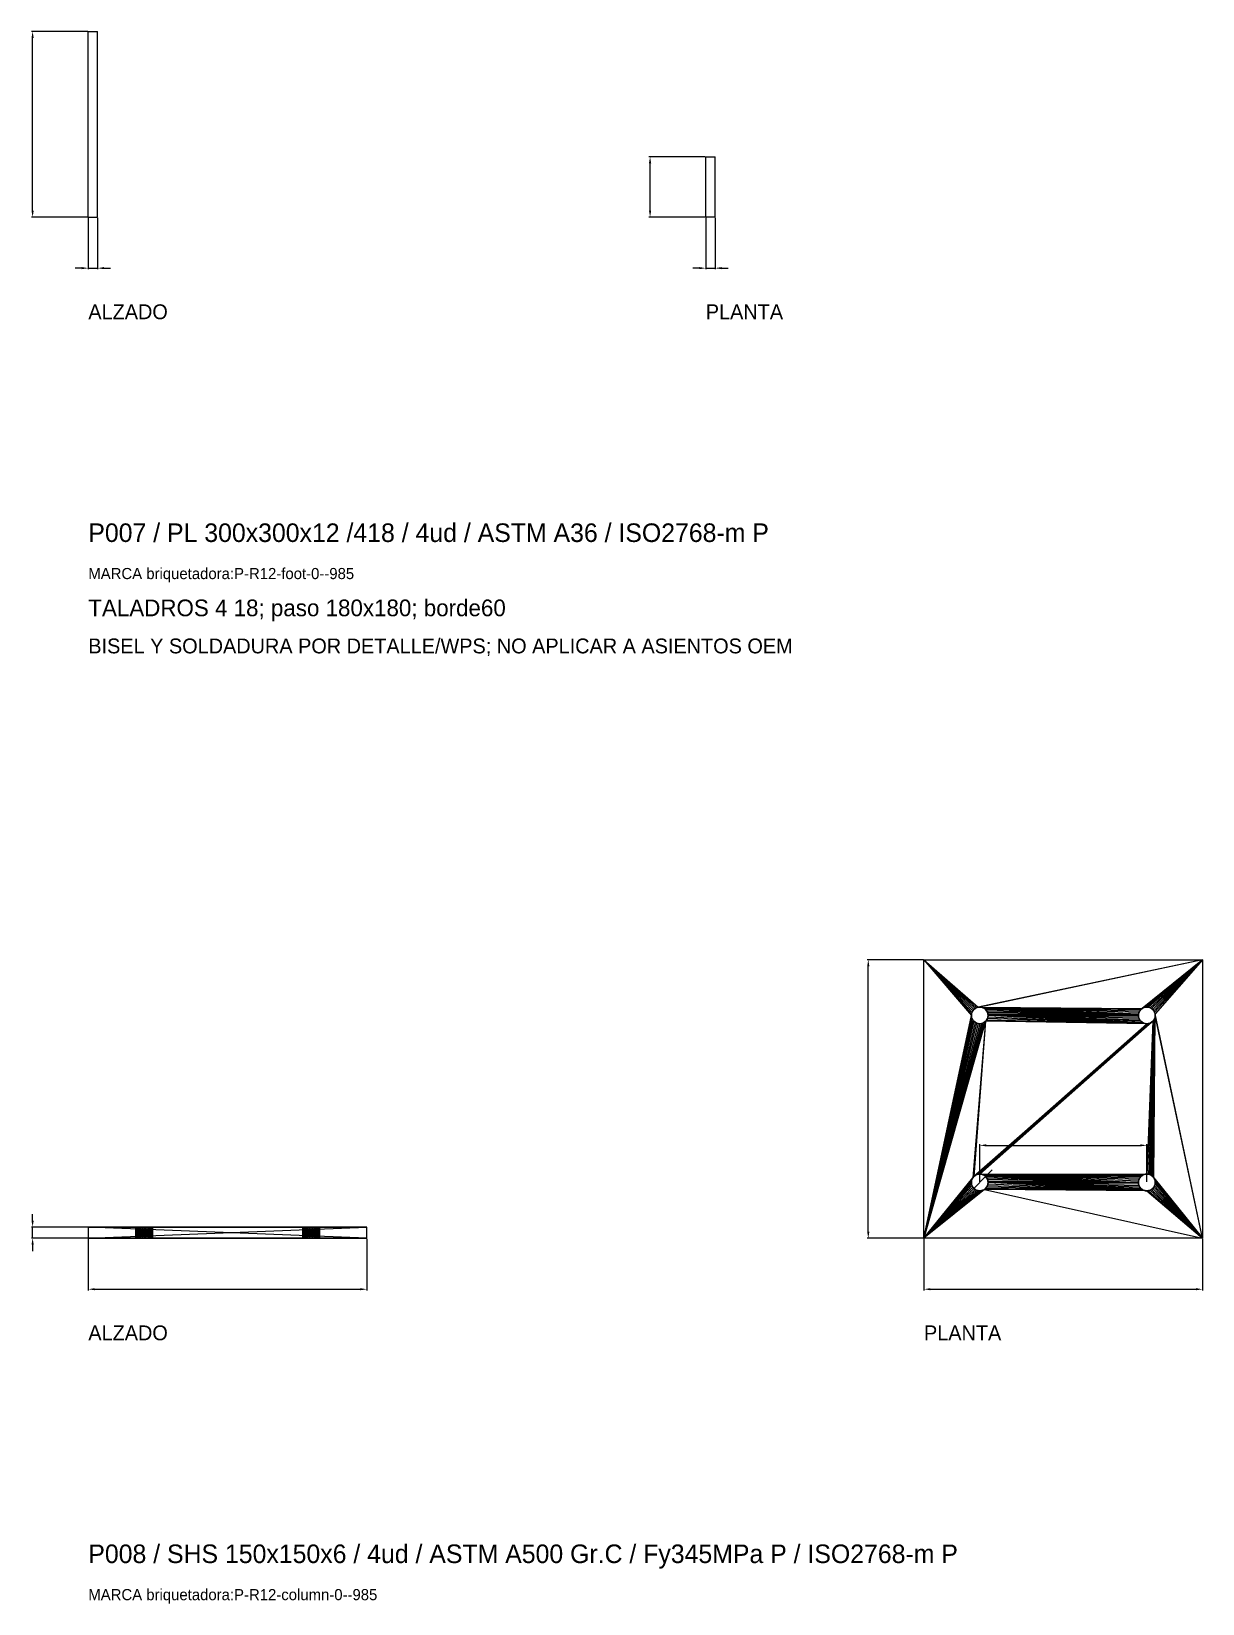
# Model space of a CAD drawing. Header units: millimetres. Extents: x -61 to 13940, y -87340 to 371.
# Drawn here: x -61 to 1200, y -6435 to -4741 of the extents above; entities that cross this region are included whole.
import ezdxf

# ---------------------------------------------------------------- set-up
doc = ezdxf.new("R2010")
doc.units = ezdxf.units.MM
for name, color, linetype in [('R18_COTAS_P', 1, 'Continuous'), ('R18_PIEZAS_P', 3, 'Continuous'), ('R18_TEXTOS', 7, 'Continuous')]:
    doc.layers.add(name, color=color, linetype=linetype)
doc.dimstyles.get("Standard").update_dxf_attribs({"dimtxt": 2.5, "dimasz": 2.5, "dimexe": 1.25, "dimexo": 0.625, "dimtad": 1, "dimcen": 2.5, "dimazin": 3, "dimtfac": 1, "dimtmove": 0, "dimatfit": 3, "dimarcsym": 0})

# ---------------------------------------------------------------- blocks, each defined once
blk = doc.blocks.new('*D31')
at = {"layer": 'Defpoints', "color": 0, "transparency": 16777216}
for p in [(0, -4941.3), (10, -4941.3), (10, -4996.3)]:
    blk.add_point(p, dxfattribs=at)
at = {"layer": 'R18_COTAS_P', "color": 0, "lineweight": -2, "transparency": 16777216}
for p, q in [((0, -4941.9), (0, -4997.5)), ((10, -4941.9), (10, -4997.5)), ((-7, -4996.3), (-14, -4996.3)), ((0, -4996.3), (10, -4996.3)), ((17, -4996.3), (24, -4996.3))]:
    blk.add_line(p, q, dxfattribs=at)
at = {"layer": 'R18_COTAS_P', "color": 0, "transparency": 16777216}
for points in [[(-7, -4995.1), (-7, -4997.4), (0, -4996.3)], [(17, -4995.1), (17, -4997.4), (10, -4996.3)]]:
    blk.add_solid(points, dxfattribs=at)
blk = doc.blocks.new('*D32')
at = {"layer": 'Defpoints', "color": 0, "transparency": 16777216}
for p in [(-60, -4741.3), (0, -4741.3), (0, -4941.3)]:
    blk.add_point(p, dxfattribs=at)
at = {"layer": 'R18_COTAS_P', "color": 0, "lineweight": -2, "transparency": 16777216}
for p, q in [((-0.6, -4741.3), (-61.3, -4741.3)), ((-60, -4934.3), (-60, -4748.3)), ((-0.6, -4941.3), (-61.3, -4941.3))]:
    blk.add_line(p, q, dxfattribs=at)
at = {"layer": 'R18_COTAS_P', "color": 0, "transparency": 16777216}
for points in [[(-61.2, -4748.3), (-58.8, -4748.3), (-60, -4741.3)], [(-61.2, -4934.3), (-58.8, -4934.3), (-60, -4941.3)]]:
    blk.add_solid(points, dxfattribs=at)
blk = doc.blocks.new('*D33')
at = {"layer": 'Defpoints', "color": 0, "transparency": 16777216}
for p in [(665, -4941.3), (675, -4941.3), (675, -4996.3)]:
    blk.add_point(p, dxfattribs=at)
at = {"layer": 'R18_COTAS_P', "color": 0, "lineweight": -2, "transparency": 16777216}
for p, q in [((665, -4941.9), (665, -4997.5)), ((675, -4941.9), (675, -4997.5)), ((658, -4996.3), (651, -4996.3)), ((665, -4996.3), (675, -4996.3)), ((682, -4996.3), (689, -4996.3))]:
    blk.add_line(p, q, dxfattribs=at)
at = {"layer": 'R18_COTAS_P', "color": 0, "transparency": 16777216}
for points in [[(658, -4995.1), (658, -4997.4), (665, -4996.3)], [(682, -4995.1), (682, -4997.4), (675, -4996.3)]]:
    blk.add_solid(points, dxfattribs=at)
blk = doc.blocks.new('*D34')
at = {"layer": 'Defpoints', "color": 0, "transparency": 16777216}
for p in [(605, -4876.3), (665, -4876.3), (665, -4941.3)]:
    blk.add_point(p, dxfattribs=at)
at = {"layer": 'R18_COTAS_P', "color": 0, "lineweight": -2, "transparency": 16777216}
for p, q in [((664.4, -4876.3), (603.8, -4876.3)), ((605, -4934.3), (605, -4883.3)), ((664.4, -4941.3), (603.8, -4941.3))]:
    blk.add_line(p, q, dxfattribs=at)
at = {"layer": 'R18_COTAS_P', "color": 0, "transparency": 16777216}
for points in [[(603.8, -4883.3), (606.2, -4883.3), (605, -4876.3)], [(603.8, -4934.3), (606.2, -4934.3), (605, -4941.3)]]:
    blk.add_solid(points, dxfattribs=at)
blk = doc.blocks.new('*D37')
at = {"layer": 'Defpoints', "color": 0, "transparency": 16777216}
for p in [(0, -6041.3), (300, -6041.3), (300, -6096.3)]:
    blk.add_point(p, dxfattribs=at)
at = {"layer": 'R18_COTAS_P', "color": 0, "lineweight": -2, "transparency": 16777216}
for p, q in [((0, -6041.9), (0, -6097.5)), ((300, -6041.9), (300, -6097.5)), ((7, -6096.3), (293, -6096.3))]:
    blk.add_line(p, q, dxfattribs=at)
at = {"layer": 'R18_COTAS_P', "color": 0, "transparency": 16777216}
for points in [[(7, -6095.1), (7, -6097.4), (0, -6096.3)], [(293, -6095.1), (293, -6097.4), (300, -6096.3)]]:
    blk.add_solid(points, dxfattribs=at)
blk = doc.blocks.new('*D38')
at = {"layer": 'Defpoints', "color": 0, "transparency": 16777216}
for p in [(-60, -6029.3), (0, -6029.3), (0, -6041.3)]:
    blk.add_point(p, dxfattribs=at)
at = {"layer": 'R18_COTAS_P', "color": 0, "lineweight": -2, "transparency": 16777216}
for p, q in [((-0.6, -6029.3), (-61.3, -6029.3)), ((-60, -6022.3), (-60, -6015.3)), ((-60, -6041.3), (-60, -6029.3)), ((-0.6, -6041.3), (-61.3, -6041.3)), ((-60, -6048.3), (-60, -6055.3))]:
    blk.add_line(p, q, dxfattribs=at)
at = {"layer": 'R18_COTAS_P', "color": 0, "transparency": 16777216}
for points in [[(-61.2, -6022.3), (-58.8, -6022.3), (-60, -6029.3)], [(-61.2, -6048.3), (-58.8, -6048.3), (-60, -6041.3)]]:
    blk.add_solid(points, dxfattribs=at)
blk = doc.blocks.new('*D39')
at = {"layer": 'Defpoints', "color": 0, "transparency": 16777216}
for p in [(900, -6041.3), (1200, -6041.3), (1200, -6096.3)]:
    blk.add_point(p, dxfattribs=at)
at = {"layer": 'R18_COTAS_P', "color": 0, "lineweight": -2, "transparency": 16777216}
for p, q in [((900, -6041.9), (900, -6097.5)), ((1200, -6041.9), (1200, -6097.5)), ((907, -6096.3), (1193, -6096.3))]:
    blk.add_line(p, q, dxfattribs=at)
at = {"layer": 'R18_COTAS_P', "color": 0, "transparency": 16777216}
for points in [[(907, -6095.1), (907, -6097.4), (900, -6096.3)], [(1193, -6095.1), (1193, -6097.4), (1200, -6096.3)]]:
    blk.add_solid(points, dxfattribs=at)
blk = doc.blocks.new('*D40')
at = {"layer": 'Defpoints', "color": 0, "transparency": 16777216}
for p in [(840, -5741.3), (900, -5741.3), (900, -6041.3)]:
    blk.add_point(p, dxfattribs=at)
at = {"layer": 'R18_COTAS_P', "color": 0, "lineweight": -2, "transparency": 16777216}
for p, q in [((899.4, -5741.3), (838.8, -5741.3)), ((840, -6034.3), (840, -5748.3)), ((899.4, -6041.3), (838.8, -6041.3))]:
    blk.add_line(p, q, dxfattribs=at)
at = {"layer": 'R18_COTAS_P', "color": 0, "transparency": 16777216}
for points in [[(838.8, -5748.3), (841.2, -5748.3), (840, -5741.3)], [(838.8, -6034.3), (841.2, -6034.3), (840, -6041.3)]]:
    blk.add_solid(points, dxfattribs=at)
blk = doc.blocks.new('*D43')
at = {"layer": 'Defpoints', "color": 0, "transparency": 16777216}
for p in [(966.4, -5974.9), (953.6, -5987.6)]:
    blk.add_point(p, dxfattribs=at)
at = {"layer": 'R18_COTAS_P', "color": 0, "lineweight": -2, "transparency": 16777216}
for p, q in [((966.4, -5974.9), (953.6, -5987.6)), ((969.9, -5971.4), (973.4, -5967.8)), ((946.6, -5994.7), (950.1, -5991.2))]:
    blk.add_line(p, q, dxfattribs=at)
at = {"layer": 'R18_COTAS_P', "color": 0, "transparency": 16777216}
for points in [[(969.3, -5970.8), (970.5, -5972), (966.4, -5974.9)], [(949.5, -5990.6), (950.7, -5991.8), (953.6, -5987.6)]]:
    blk.add_solid(points, dxfattribs=at)
blk = doc.blocks.new('*D44')
at = {"layer": 'Defpoints', "color": 0, "transparency": 16777216}
for p in [(1140, -5941.3), (960, -5981.3), (1140, -5981.3)]:
    blk.add_point(p, dxfattribs=at)
at = {"layer": 'R18_COTAS_P', "color": 0, "lineweight": -2, "transparency": 16777216}
for p, q in [((960, -5980.6), (960, -5940)), ((967, -5941.3), (1133, -5941.3)), ((1140, -5980.6), (1140, -5940))]:
    blk.add_line(p, q, dxfattribs=at)
at = {"layer": 'R18_COTAS_P', "color": 0, "transparency": 16777216}
for points in [[(967, -5940.1), (967, -5942.4), (960, -5941.3)], [(1133, -5940.1), (1133, -5942.4), (1140, -5941.3)]]:
    blk.add_solid(points, dxfattribs=at)

msp = doc.modelspace()

# ---------------------------------------------------------------- linework, layer by layer
at = {"layer": 'R18_PIEZAS_P'}
for p, q in [((0, -4941.273), (0, -4741.273)), ((0, -4741.273), (10, -4741.273)), ((10, -4941.273), (10, -4741.273)), ((665, -4941.273), (665, -4876.273)), ((665, -4876.273), (675, -4876.273)), ((675, -4941.273), (675, -4876.273)), ((0, -4941.273), (10, -4941.273)), ((675, -4941.273), (665, -4941.273)), ((900, -6041.273), (900, -5741.273)), ((900, -5741.273), (951, -5801.273)), ((900, -5741.273), (951.173, -5799.517)), ((900, -5741.273), (951.685, -5797.829)), ((900, -5741.273), (952.517, -5796.273)), ((900, -5741.273), (953.636, -5794.909)), ((900, -5741.273), (955, -5793.79)), ((900, -5741.273), (956.556, -5792.958)), ((900, -5741.273), (958.244, -5792.446)), ((900, -5741.273), (1200, -5741.273)), ((1200, -5741.273), (958.244, -5792.446)), ((1200, -5741.273), (960, -5792.273)), ((1200, -5741.273), (1135, -5793.79)), ((1200, -5741.273), (1136.556, -5792.958)), ((1200, -5741.273), (1138.244, -5792.446)), ((1200, -5741.273), (1140, -5792.273)), ((1200, -5741.273), (1141.756, -5792.446)), ((1200, -5741.273), (1143.444, -5792.958)), ((1200, -5741.273), (1145, -5793.79)), ((1200, -5741.273), (1146.364, -5794.909)), ((1200, -5741.273), (1147.483, -5796.273)), ((1200, -5741.273), (1148.315, -5797.829)), ((1200, -5741.273), (1148.827, -5799.517)), ((1200, -5741.273), (1200, -6041.273)), ((900, -6041.273), (951, -5801.273)), ((951.173, -5803.029), (900, -6041.273)), ((951.685, -5804.717), (900, -6041.273)), ((952.517, -5806.273), (900, -6041.273)), ((953.636, -5807.637), (900, -6041.273)), ((966.364, -5807.637), (900, -6041.273)), ((955, -5808.756), (900, -6041.273)), ((965, -5808.756), (900, -6041.273)), ((951.173, -5799.517), (951, -5801.273)), ((951, -5801.273), (951.173, -5803.029)), ((951.685, -5797.829), (951.173, -5799.517)), ((951.173, -5803.029), (951.685, -5804.717)), ((952.517, -5796.273), (951.685, -5797.829)), ((951.685, -5804.717), (952.517, -5806.273)), ((953.636, -5794.909), (952.517, -5796.273)), ((952.517, -5806.273), (953.636, -5807.637)), ((966.364, -5807.637), (952.517, -5976.273)), ((955, -5793.79), (953.636, -5794.909)), ((953.636, -5807.637), (955, -5808.756)), ((966.364, -5807.637), (953.636, -5974.909)), ((1146.364, -5807.637), (953.636, -5974.909)), ((1145, -5808.756), (953.636, -5974.909)), ((956.556, -5792.958), (955, -5793.79)), ((1146.364, -5807.637), (955, -5973.79)), ((955, -5808.756), (956.556, -5809.588)), ((958.244, -5792.446), (956.556, -5792.958)), ((1146.364, -5807.637), (956.556, -5972.958)), ((960, -5792.273), (958.244, -5792.446)), ((1146.364, -5807.637), (958.244, -5972.446)), ((961.756, -5792.446), (960, -5792.273)), ((960, -5792.273), (1131.173, -5799.517)), ((960, -5792.273), (1131.685, -5797.829)), ((960, -5792.273), (1132.517, -5796.273)), ((960, -5792.273), (1133.636, -5794.909)), ((960, -5792.273), (1135, -5793.79)), ((1146.364, -5807.637), (960, -5972.273)), ((963.444, -5792.958), (961.756, -5792.446)), ((961.756, -5792.446), (1131.173, -5799.517)), ((965, -5793.79), (963.444, -5792.958)), ((963.444, -5792.958), (1131.173, -5799.517)), ((963.444, -5809.588), (965, -5808.756)), ((966.364, -5794.909), (965, -5793.79)), ((965, -5793.79), (1131.173, -5799.517)), ((965, -5808.756), (966.364, -5807.637)), ((967.483, -5796.273), (966.364, -5794.909)), ((966.364, -5794.909), (1131.173, -5799.517)), ((966.364, -5807.637), (967.483, -5806.273)), ((1140, -5810.273), (966.364, -5807.637)), ((968.315, -5797.829), (967.483, -5796.273)), ((967.483, -5796.273), (1131.173, -5799.517)), ((967.483, -5806.273), (968.315, -5804.717)), ((1140, -5810.273), (967.483, -5806.273)), ((968.827, -5799.517), (968.315, -5797.829)), ((968.315, -5797.829), (1131.173, -5799.517)), ((968.315, -5804.717), (968.827, -5803.029)), ((1140, -5810.273), (968.315, -5804.717)), ((969, -5801.273), (968.827, -5799.517)), ((968.827, -5799.517), (1131.173, -5799.517)), ((968.827, -5803.029), (969, -5801.273)), ((1140, -5810.273), (968.827, -5803.029)), ((969, -5801.273), (1131.173, -5799.517)), ((1131, -5801.273), (969, -5801.273)), ((1131.173, -5803.029), (969, -5801.273)), ((1131.685, -5804.717), (969, -5801.273)), ((1132.517, -5806.273), (969, -5801.273)), ((1133.636, -5807.637), (969, -5801.273)), ((1135, -5808.756), (969, -5801.273)), ((1136.556, -5809.588), (969, -5801.273)), ((1138.244, -5810.1), (969, -5801.273)), ((1140, -5810.273), (969, -5801.273)), ((1131.173, -5799.517), (1131, -5801.273)), ((1131, -5801.273), (1131.173, -5803.029)), ((1131.685, -5797.829), (1131.173, -5799.517)), ((1131.173, -5803.029), (1131.685, -5804.717)), ((1132.517, -5796.273), (1131.685, -5797.829)), ((1131.685, -5804.717), (1132.517, -5806.273)), ((1133.636, -5794.909), (1132.517, -5796.273)), ((1132.517, -5806.273), (1133.636, -5807.637)), ((1135, -5793.79), (1133.636, -5794.909)), ((1133.636, -5807.637), (1135, -5808.756)), ((1136.556, -5792.958), (1135, -5793.79)), ((1135, -5808.756), (1136.556, -5809.588)), ((1138.244, -5792.446), (1136.556, -5792.958)), ((1140, -5792.273), (1138.244, -5792.446)), ((1141.756, -5792.446), (1140, -5792.273)), ((1149, -5801.273), (1140, -5972.273)), ((1148.827, -5803.029), (1140, -5972.273)), ((1148.315, -5804.717), (1140, -5972.273)), ((1147.483, -5806.273), (1140, -5972.273)), ((1146.364, -5807.637), (1140, -5972.273)), ((1143.444, -5792.958), (1141.756, -5792.446)), ((1149, -5801.273), (1141.756, -5972.446)), ((1145, -5793.79), (1143.444, -5792.958)), ((1143.444, -5972.958), (1149, -5801.273)), ((1143.444, -5809.588), (1145, -5808.756)), ((1146.364, -5794.909), (1145, -5793.79)), ((1145, -5973.79), (1149, -5801.273)), ((1145, -5808.756), (1146.364, -5807.637)), ((1147.483, -5796.273), (1146.364, -5794.909)), ((1146.364, -5974.909), (1149, -5801.273)), ((1146.364, -5807.637), (1147.483, -5806.273)), ((1148.315, -5797.829), (1147.483, -5796.273)), ((1147.483, -5976.273), (1149, -5801.273)), ((1147.483, -5806.273), (1148.315, -5804.717)), ((1148.827, -5799.517), (1148.315, -5797.829)), ((1148.315, -5804.717), (1148.827, -5803.029)), ((1200, -6041.273), (1148.827, -5799.517)), ((1149, -5801.273), (1148.827, -5799.517)), ((1148.827, -5803.029), (1149, -5801.273)), ((1200, -6041.273), (1149, -5801.273)), ((956.556, -5809.588), (900, -6041.273)), ((963.444, -5809.588), (900, -6041.273)), ((958.244, -5810.1), (900, -6041.273)), ((961.756, -5810.1), (900, -6041.273)), ((960, -5810.273), (900, -6041.273)), ((1143.444, -5809.588), (953.636, -5974.909)), ((1141.756, -5810.1), (953.636, -5974.909)), ((1140, -5810.273), (953.636, -5974.909)), ((956.556, -5809.588), (958.244, -5810.1)), ((958.244, -5810.1), (960, -5810.273)), ((960, -5810.273), (961.756, -5810.1)), ((961.756, -5810.1), (963.444, -5809.588)), ((1136.556, -5809.588), (1138.244, -5810.1)), ((1138.244, -5810.1), (1140, -5810.273)), ((1140, -5810.273), (1141.756, -5810.1)), ((1141.756, -5810.1), (1143.444, -5809.588)), ((900, -6041.273), (952.517, -5976.273)), ((900, -6041.273), (951.685, -5977.829)), ((951.685, -5977.829), (951.173, -5979.517)), ((952.517, -5976.273), (951.685, -5977.829)), ((953.636, -5974.909), (952.517, -5976.273)), ((955, -5973.79), (953.636, -5974.909)), ((956.556, -5972.958), (955, -5973.79)), ((958.244, -5972.446), (956.556, -5972.958)), ((960, -5972.273), (958.244, -5972.446)), ((961.756, -5972.446), (960, -5972.273)), ((960, -5972.273), (1131, -5981.273)), ((960, -5972.273), (1131.173, -5979.517)), ((960, -5972.273), (1131.685, -5977.829)), ((960, -5972.273), (1132.517, -5976.273)), ((960, -5972.273), (1133.636, -5974.909)), ((960, -5972.273), (1135, -5973.79)), ((960, -5972.273), (1136.556, -5972.958)), ((960, -5972.273), (1138.244, -5972.446)), ((960, -5972.273), (1140, -5972.273)), ((963.444, -5972.958), (961.756, -5972.446)), ((961.756, -5972.446), (1131, -5981.273)), ((965, -5973.79), (963.444, -5972.958)), ((963.444, -5972.958), (1131, -5981.273)), ((966.364, -5974.909), (965, -5973.79)), ((965, -5973.79), (1131, -5981.273)), ((967.483, -5976.273), (966.364, -5974.909)), ((966.364, -5974.909), (1131, -5981.273)), ((968.315, -5977.829), (967.483, -5976.273)), ((967.483, -5976.273), (1131, -5981.273)), ((968.827, -5979.517), (968.315, -5977.829)), ((968.315, -5977.829), (1131, -5981.273)), ((1131.685, -5977.829), (1131.173, -5979.517)), ((1132.517, -5976.273), (1131.685, -5977.829)), ((1133.636, -5974.909), (1132.517, -5976.273)), ((1135, -5973.79), (1133.636, -5974.909)), ((1136.556, -5972.958), (1135, -5973.79)), ((1138.244, -5972.446), (1136.556, -5972.958)), ((1140, -5972.273), (1138.244, -5972.446)), ((1141.756, -5972.446), (1140, -5972.273)), ((1143.444, -5972.958), (1141.756, -5972.446)), ((1145, -5973.79), (1143.444, -5972.958)), ((1146.364, -5974.909), (1145, -5973.79)), ((1147.483, -5976.273), (1146.364, -5974.909)), ((1148.315, -5977.829), (1147.483, -5976.273)), ((1147.483, -5976.273), (1200, -6041.273)), ((1148.827, -5979.517), (1148.315, -5977.829)), ((1148.315, -5977.829), (1200, -6041.273)), ((900, -6041.273), (951.173, -5979.517)), ((951, -5981.273), (900, -6041.273)), ((951.173, -5983.029), (900, -6041.273)), ((951.685, -5984.717), (900, -6041.273)), ((952.517, -5986.273), (900, -6041.273)), ((953.636, -5987.637), (900, -6041.273)), ((955, -5988.756), (900, -6041.273)), ((965, -5988.756), (900, -6041.273)), ((956.556, -5989.588), (900, -6041.273)), ((963.444, -5989.588), (900, -6041.273)), ((958.244, -5990.1), (900, -6041.273)), ((961.756, -5990.1), (900, -6041.273)), ((960, -5990.273), (900, -6041.273)), ((951.173, -5979.517), (951, -5981.273)), ((951, -5981.273), (951.173, -5983.029)), ((951.173, -5983.029), (951.685, -5984.717)), ((951.685, -5984.717), (952.517, -5986.273)), ((952.517, -5986.273), (953.636, -5987.637)), ((953.636, -5987.637), (955, -5988.756)), ((955, -5988.756), (956.556, -5989.588)), ((956.556, -5989.588), (958.244, -5990.1)), ((958.244, -5990.1), (960, -5990.273)), ((960, -5990.273), (961.756, -5990.1)), ((961.756, -5990.1), (963.444, -5989.588)), ((963.444, -5989.588), (965, -5988.756)), ((965, -5988.756), (966.364, -5987.637)), ((965, -5988.756), (1200, -6041.273)), ((1140, -5990.273), (965, -5988.756)), ((966.364, -5987.637), (967.483, -5986.273)), ((1140, -5990.273), (966.364, -5987.637)), ((967.483, -5986.273), (968.315, -5984.717)), ((1140, -5990.273), (967.483, -5986.273)), ((968.315, -5984.717), (968.827, -5983.029)), ((1140, -5990.273), (968.315, -5984.717)), ((969, -5981.273), (968.827, -5979.517)), ((968.827, -5979.517), (1131, -5981.273)), ((968.827, -5983.029), (969, -5981.273)), ((1140, -5990.273), (968.827, -5983.029)), ((1131, -5981.273), (969, -5981.273)), ((1131.173, -5983.029), (969, -5981.273)), ((1131.685, -5984.717), (969, -5981.273)), ((1132.517, -5986.273), (969, -5981.273)), ((1133.636, -5987.637), (969, -5981.273)), ((1135, -5988.756), (969, -5981.273)), ((1136.556, -5989.588), (969, -5981.273)), ((1138.244, -5990.1), (969, -5981.273)), ((1140, -5990.273), (969, -5981.273)), ((1131.173, -5979.517), (1131, -5981.273)), ((1131, -5981.273), (1131.173, -5983.029)), ((1131.173, -5983.029), (1131.685, -5984.717)), ((1131.685, -5984.717), (1132.517, -5986.273)), ((1132.517, -5986.273), (1133.636, -5987.637)), ((1133.636, -5987.637), (1135, -5988.756)), ((1135, -5988.756), (1136.556, -5989.588)), ((1136.556, -5989.588), (1138.244, -5990.1)), ((1138.244, -5990.1), (1140, -5990.273)), ((1140, -5990.273), (1141.756, -5990.1)), ((1140, -5990.273), (1200, -6041.273)), ((1141.756, -5990.1), (1143.444, -5989.588)), ((1141.756, -5990.1), (1200, -6041.273)), ((1143.444, -5989.588), (1145, -5988.756)), ((1143.444, -5989.588), (1200, -6041.273)), ((1145, -5988.756), (1146.364, -5987.637)), ((1145, -5988.756), (1200, -6041.273)), ((1146.364, -5987.637), (1147.483, -5986.273)), ((1146.364, -5987.637), (1200, -6041.273)), ((1147.483, -5986.273), (1148.315, -5984.717)), ((1147.483, -5986.273), (1200, -6041.273)), ((1148.315, -5984.717), (1148.827, -5983.029)), ((1148.315, -5984.717), (1200, -6041.273)), ((1149, -5981.273), (1148.827, -5979.517)), ((1148.827, -5979.517), (1200, -6041.273)), ((1148.827, -5983.029), (1149, -5981.273)), ((1148.827, -5983.029), (1200, -6041.273)), ((1149, -5981.273), (1200, -6041.273)), ((51, -6029.273), (0, -6029.273)), ((0, -6029.273), (51.173, -6029.273)), ((0, -6029.273), (51.685, -6029.273)), ((0, -6029.273), (52.517, -6029.273)), ((0, -6029.273), (53.636, -6029.273)), ((0, -6029.273), (55, -6029.273)), ((0, -6029.273), (56.556, -6029.273)), ((0, -6029.273), (58.244, -6029.273)), ((0, -6029.273), (60, -6029.273)), ((0, -6029.273), (61.756, -6029.273)), ((300, -6029.273), (0, -6029.273)), ((0, -6029.273), (63.444, -6029.273)), ((0, -6029.273), (65, -6029.273)), ((0, -6029.273), (66.364, -6029.273)), ((300, -6041.273), (0, -6029.273)), ((0, -6029.273), (0, -6041.273)), ((0, -6041.273), (300, -6029.273)), ((51.173, -6029.273), (51, -6029.273)), ((51, -6041.273), (51.173, -6029.273)), ((51, -6041.273), (51, -6029.273)), ((51.173, -6041.273), (51, -6029.273)), ((51.685, -6029.273), (51.173, -6029.273)), ((51.173, -6041.273), (51.685, -6029.273)), ((51.173, -6041.273), (51.173, -6029.273)), ((51.685, -6041.273), (51.173, -6029.273)), ((52.517, -6029.273), (51.685, -6029.273)), ((51.685, -6041.273), (52.517, -6029.273)), ((51.685, -6041.273), (51.685, -6029.273)), ((52.517, -6041.273), (51.685, -6029.273)), ((53.636, -6029.273), (52.517, -6029.273)), ((52.517, -6029.273), (66.364, -6029.273)), ((52.517, -6041.273), (53.636, -6029.273)), ((52.517, -6041.273), (52.517, -6029.273)), ((53.636, -6041.273), (52.517, -6029.273)), ((55, -6029.273), (53.636, -6029.273)), ((53.636, -6029.273), (66.364, -6029.273)), ((53.636, -6029.273), (240, -6029.273)), ((53.636, -6029.273), (241.756, -6029.273)), ((53.636, -6029.273), (243.444, -6029.273)), ((53.636, -6029.273), (245, -6029.273)), ((53.636, -6029.273), (246.364, -6029.273)), ((53.636, -6041.273), (55, -6029.273)), ((53.636, -6041.273), (53.636, -6029.273)), ((55, -6041.273), (53.636, -6029.273)), ((56.556, -6029.273), (55, -6029.273)), ((55, -6029.273), (246.364, -6029.273)), ((55, -6041.273), (56.556, -6029.273)), ((55, -6041.273), (55, -6029.273)), ((56.556, -6041.273), (55, -6029.273)), ((58.244, -6029.273), (56.556, -6029.273)), ((56.556, -6029.273), (246.364, -6029.273)), ((56.556, -6041.273), (58.244, -6029.273)), ((56.556, -6041.273), (56.556, -6029.273)), ((58.244, -6041.273), (56.556, -6029.273)), ((60, -6029.273), (58.244, -6029.273)), ((58.244, -6029.273), (300, -6029.273)), ((58.244, -6029.273), (246.364, -6029.273)), ((58.244, -6041.273), (60, -6029.273)), ((58.244, -6041.273), (58.244, -6029.273)), ((60, -6041.273), (58.244, -6029.273)), ((60, -6029.273), (61.756, -6029.273)), ((231, -6029.273), (60, -6029.273)), ((231.173, -6029.273), (60, -6029.273)), ((231.685, -6029.273), (60, -6029.273)), ((60, -6029.273), (300, -6029.273)), ((232.517, -6029.273), (60, -6029.273)), ((233.636, -6029.273), (60, -6029.273)), ((235, -6029.273), (60, -6029.273)), ((236.556, -6029.273), (60, -6029.273)), ((238.244, -6029.273), (60, -6029.273)), ((240, -6029.273), (60, -6029.273)), ((60, -6029.273), (246.364, -6029.273)), ((60, -6041.273), (61.756, -6029.273)), ((60, -6041.273), (60, -6029.273)), ((61.756, -6041.273), (60, -6029.273)), ((61.756, -6029.273), (63.444, -6029.273)), ((231, -6029.273), (61.756, -6029.273)), ((231.173, -6029.273), (61.756, -6029.273)), ((61.756, -6041.273), (63.444, -6029.273)), ((61.756, -6041.273), (61.756, -6029.273)), ((63.444, -6041.273), (61.756, -6029.273)), ((63.444, -6029.273), (65, -6029.273)), ((231, -6029.273), (63.444, -6029.273)), ((231.173, -6029.273), (63.444, -6029.273)), ((63.444, -6041.273), (65, -6029.273)), ((63.444, -6041.273), (63.444, -6029.273)), ((65, -6041.273), (63.444, -6029.273)), ((65, -6029.273), (66.364, -6029.273)), ((231, -6029.273), (65, -6029.273)), ((231.173, -6029.273), (65, -6029.273)), ((300, -6029.273), (65, -6029.273)), ((65, -6029.273), (240, -6029.273)), ((65, -6041.273), (66.364, -6029.273)), ((65, -6041.273), (65, -6029.273)), ((66.364, -6041.273), (65, -6029.273)), ((66.364, -6029.273), (67.483, -6029.273)), ((231, -6029.273), (66.364, -6029.273)), ((231.173, -6029.273), (66.364, -6029.273)), ((66.364, -6029.273), (240, -6029.273)), ((66.364, -6041.273), (67.483, -6029.273)), ((66.364, -6041.273), (66.364, -6029.273)), ((67.483, -6041.273), (66.364, -6029.273)), ((67.483, -6029.273), (68.315, -6029.273)), ((231, -6029.273), (67.483, -6029.273)), ((231.173, -6029.273), (67.483, -6029.273)), ((67.483, -6029.273), (240, -6029.273)), ((67.483, -6041.273), (68.315, -6029.273)), ((67.483, -6041.273), (67.483, -6029.273)), ((68.315, -6041.273), (67.483, -6029.273)), ((68.315, -6029.273), (68.827, -6029.273)), ((231, -6029.273), (68.315, -6029.273)), ((231.173, -6029.273), (68.315, -6029.273)), ((68.315, -6029.273), (240, -6029.273)), ((68.315, -6041.273), (68.827, -6029.273)), ((68.315, -6041.273), (68.315, -6029.273)), ((68.827, -6041.273), (68.315, -6029.273)), ((68.827, -6029.273), (69, -6029.273)), ((231, -6029.273), (68.827, -6029.273)), ((231.173, -6029.273), (68.827, -6029.273)), ((68.827, -6029.273), (240, -6029.273)), ((68.827, -6041.273), (69, -6029.273)), ((68.827, -6041.273), (68.827, -6029.273)), ((69, -6041.273), (68.827, -6029.273)), ((69, -6029.273), (231, -6029.273)), ((231.173, -6029.273), (69, -6029.273)), ((69, -6029.273), (231.685, -6029.273)), ((69, -6029.273), (232.517, -6029.273)), ((69, -6029.273), (233.636, -6029.273)), ((69, -6029.273), (235, -6029.273)), ((69, -6029.273), (236.556, -6029.273)), ((69, -6029.273), (238.244, -6029.273)), ((69, -6029.273), (240, -6029.273)), ((69, -6029.273), (69, -6041.273)), ((231, -6029.273), (231.173, -6029.273)), ((231, -6041.273), (231.173, -6029.273)), ((231, -6041.273), (231, -6029.273)), ((231.173, -6041.273), (231, -6029.273)), ((231.685, -6029.273), (231.173, -6029.273)), ((231.173, -6041.273), (231.685, -6029.273)), ((231.173, -6041.273), (231.173, -6029.273)), ((231.685, -6041.273), (231.173, -6029.273)), ((232.517, -6029.273), (231.685, -6029.273)), ((231.685, -6041.273), (232.517, -6029.273)), ((231.685, -6041.273), (231.685, -6029.273)), ((232.517, -6041.273), (231.685, -6029.273)), ((233.636, -6029.273), (232.517, -6029.273)), ((232.517, -6041.273), (233.636, -6029.273)), ((232.517, -6041.273), (232.517, -6029.273)), ((233.636, -6041.273), (232.517, -6029.273)), ((235, -6029.273), (233.636, -6029.273)), ((233.636, -6041.273), (235, -6029.273)), ((233.636, -6041.273), (233.636, -6029.273)), ((235, -6041.273), (233.636, -6029.273)), ((236.556, -6029.273), (235, -6029.273)), ((235, -6029.273), (300, -6029.273)), ((235, -6041.273), (236.556, -6029.273)), ((235, -6041.273), (235, -6029.273)), ((236.556, -6041.273), (235, -6029.273)), ((238.244, -6029.273), (236.556, -6029.273)), ((236.556, -6029.273), (300, -6029.273)), ((236.556, -6041.273), (238.244, -6029.273)), ((236.556, -6041.273), (236.556, -6029.273)), ((238.244, -6041.273), (236.556, -6029.273)), ((240, -6029.273), (238.244, -6029.273)), ((238.244, -6029.273), (300, -6029.273)), ((238.244, -6041.273), (240, -6029.273)), ((238.244, -6041.273), (238.244, -6029.273)), ((240, -6041.273), (238.244, -6029.273)), ((300, -6029.273), (240, -6029.273)), ((241.756, -6029.273), (240, -6029.273)), ((240, -6029.273), (246.364, -6029.273)), ((240, -6029.273), (247.483, -6029.273)), ((240, -6029.273), (248.315, -6029.273)), ((240, -6029.273), (248.827, -6029.273)), ((240, -6029.273), (249, -6029.273)), ((240, -6041.273), (241.756, -6029.273)), ((240, -6041.273), (240, -6029.273)), ((241.756, -6041.273), (240, -6029.273)), ((300, -6029.273), (241.756, -6029.273)), ((243.444, -6029.273), (241.756, -6029.273)), ((241.756, -6029.273), (249, -6029.273)), ((241.756, -6041.273), (243.444, -6029.273)), ((241.756, -6041.273), (241.756, -6029.273)), ((243.444, -6041.273), (241.756, -6029.273)), ((300, -6029.273), (243.444, -6029.273)), ((245, -6029.273), (243.444, -6029.273)), ((249, -6029.273), (243.444, -6029.273)), ((243.444, -6041.273), (245, -6029.273)), ((243.444, -6041.273), (243.444, -6029.273)), ((245, -6041.273), (243.444, -6029.273)), ((300, -6029.273), (245, -6029.273)), ((246.364, -6029.273), (245, -6029.273)), ((249, -6029.273), (245, -6029.273)), ((245, -6041.273), (246.364, -6029.273)), ((245, -6041.273), (245, -6029.273)), ((246.364, -6041.273), (245, -6029.273)), ((300, -6029.273), (246.364, -6029.273)), ((247.483, -6029.273), (246.364, -6029.273)), ((249, -6029.273), (246.364, -6029.273)), ((246.364, -6041.273), (247.483, -6029.273)), ((246.364, -6041.273), (246.364, -6029.273)), ((247.483, -6041.273), (246.364, -6029.273)), ((300, -6029.273), (247.483, -6029.273)), ((248.315, -6029.273), (247.483, -6029.273)), ((249, -6029.273), (247.483, -6029.273)), ((247.483, -6041.273), (248.315, -6029.273)), ((247.483, -6041.273), (247.483, -6029.273)), ((248.315, -6041.273), (247.483, -6029.273)), ((300, -6029.273), (248.315, -6029.273)), ((248.827, -6029.273), (248.315, -6029.273)), ((248.315, -6041.273), (248.827, -6029.273)), ((248.315, -6041.273), (248.315, -6029.273)), ((248.827, -6041.273), (248.315, -6029.273)), ((300, -6029.273), (248.827, -6029.273)), ((249, -6029.273), (248.827, -6029.273)), ((248.827, -6041.273), (249, -6029.273)), ((248.827, -6041.273), (248.827, -6029.273)), ((249, -6041.273), (248.827, -6029.273)), ((300, -6029.273), (249, -6029.273)), ((249, -6029.273), (249, -6041.273)), ((300, -6041.273), (300, -6029.273)), ((0, -6041.273), (51, -6041.273)), ((51.173, -6041.273), (0, -6041.273)), ((51.685, -6041.273), (0, -6041.273)), ((52.517, -6041.273), (0, -6041.273)), ((53.636, -6041.273), (0, -6041.273)), ((55, -6041.273), (0, -6041.273)), ((56.556, -6041.273), (0, -6041.273)), ((58.244, -6041.273), (0, -6041.273)), ((60, -6041.273), (0, -6041.273)), ((61.756, -6041.273), (0, -6041.273)), ((0, -6041.273), (300, -6041.273)), ((63.444, -6041.273), (0, -6041.273)), ((65, -6041.273), (0, -6041.273)), ((66.364, -6041.273), (0, -6041.273)), ((51, -6041.273), (51.173, -6041.273)), ((51.173, -6041.273), (51.685, -6041.273)), ((51.685, -6041.273), (52.517, -6041.273)), ((52.517, -6041.273), (53.636, -6041.273)), ((66.364, -6041.273), (52.517, -6041.273)), ((53.636, -6041.273), (55, -6041.273)), ((66.364, -6041.273), (53.636, -6041.273)), ((240, -6041.273), (53.636, -6041.273)), ((241.756, -6041.273), (53.636, -6041.273)), ((243.444, -6041.273), (53.636, -6041.273)), ((245, -6041.273), (53.636, -6041.273)), ((246.364, -6041.273), (53.636, -6041.273)), ((55, -6041.273), (56.556, -6041.273)), ((246.364, -6041.273), (55, -6041.273)), ((56.556, -6041.273), (58.244, -6041.273)), ((246.364, -6041.273), (56.556, -6041.273)), ((58.244, -6041.273), (60, -6041.273)), ((300, -6041.273), (58.244, -6041.273)), ((246.364, -6041.273), (58.244, -6041.273)), ((61.756, -6041.273), (60, -6041.273)), ((60, -6041.273), (231, -6041.273)), ((60, -6041.273), (231.173, -6041.273)), ((60, -6041.273), (231.685, -6041.273)), ((300, -6041.273), (60, -6041.273)), ((60, -6041.273), (232.517, -6041.273)), ((60, -6041.273), (233.636, -6041.273)), ((60, -6041.273), (235, -6041.273)), ((60, -6041.273), (236.556, -6041.273)), ((60, -6041.273), (238.244, -6041.273)), ((60, -6041.273), (240, -6041.273)), ((246.364, -6041.273), (60, -6041.273)), ((63.444, -6041.273), (61.756, -6041.273)), ((61.756, -6041.273), (231, -6041.273)), ((61.756, -6041.273), (231.173, -6041.273)), ((65, -6041.273), (63.444, -6041.273)), ((63.444, -6041.273), (231, -6041.273)), ((63.444, -6041.273), (231.173, -6041.273)), ((66.364, -6041.273), (65, -6041.273)), ((65, -6041.273), (231, -6041.273)), ((65, -6041.273), (231.173, -6041.273)), ((65, -6041.273), (300, -6041.273)), ((240, -6041.273), (65, -6041.273)), ((67.483, -6041.273), (66.364, -6041.273)), ((66.364, -6041.273), (231, -6041.273)), ((66.364, -6041.273), (231.173, -6041.273)), ((240, -6041.273), (66.364, -6041.273)), ((68.315, -6041.273), (67.483, -6041.273)), ((67.483, -6041.273), (231, -6041.273)), ((67.483, -6041.273), (231.173, -6041.273)), ((240, -6041.273), (67.483, -6041.273)), ((68.827, -6041.273), (68.315, -6041.273)), ((68.315, -6041.273), (231, -6041.273)), ((68.315, -6041.273), (231.173, -6041.273)), ((240, -6041.273), (68.315, -6041.273)), ((69, -6041.273), (68.827, -6041.273)), ((68.827, -6041.273), (231, -6041.273)), ((68.827, -6041.273), (231.173, -6041.273)), ((240, -6041.273), (68.827, -6041.273)), ((231, -6041.273), (69, -6041.273)), ((69, -6041.273), (231.173, -6041.273)), ((231.685, -6041.273), (69, -6041.273)), ((232.517, -6041.273), (69, -6041.273)), ((233.636, -6041.273), (69, -6041.273)), ((235, -6041.273), (69, -6041.273)), ((236.556, -6041.273), (69, -6041.273)), ((238.244, -6041.273), (69, -6041.273)), ((240, -6041.273), (69, -6041.273)), ((231.173, -6041.273), (231, -6041.273)), ((231.173, -6041.273), (231.685, -6041.273)), ((231.685, -6041.273), (232.517, -6041.273)), ((232.517, -6041.273), (233.636, -6041.273)), ((233.636, -6041.273), (235, -6041.273)), ((235, -6041.273), (236.556, -6041.273)), ((300, -6041.273), (235, -6041.273)), ((236.556, -6041.273), (238.244, -6041.273)), ((300, -6041.273), (236.556, -6041.273)), ((238.244, -6041.273), (240, -6041.273)), ((300, -6041.273), (238.244, -6041.273)), ((240, -6041.273), (300, -6041.273)), ((240, -6041.273), (241.756, -6041.273)), ((246.364, -6041.273), (240, -6041.273)), ((247.483, -6041.273), (240, -6041.273)), ((248.315, -6041.273), (240, -6041.273)), ((248.827, -6041.273), (240, -6041.273)), ((249, -6041.273), (240, -6041.273)), ((241.756, -6041.273), (300, -6041.273)), ((241.756, -6041.273), (243.444, -6041.273)), ((249, -6041.273), (241.756, -6041.273)), ((243.444, -6041.273), (300, -6041.273)), ((243.444, -6041.273), (245, -6041.273)), ((243.444, -6041.273), (249, -6041.273)), ((245, -6041.273), (300, -6041.273)), ((245, -6041.273), (246.364, -6041.273)), ((245, -6041.273), (249, -6041.273)), ((246.364, -6041.273), (300, -6041.273)), ((246.364, -6041.273), (247.483, -6041.273)), ((246.364, -6041.273), (249, -6041.273)), ((247.483, -6041.273), (300, -6041.273)), ((247.483, -6041.273), (248.315, -6041.273)), ((247.483, -6041.273), (249, -6041.273)), ((248.315, -6041.273), (300, -6041.273)), ((248.315, -6041.273), (248.827, -6041.273)), ((248.827, -6041.273), (300, -6041.273)), ((248.827, -6041.273), (249, -6041.273)), ((249, -6041.273), (300, -6041.273)), ((1200, -6041.273), (900, -6041.273))]:
    msp.add_line(p, q, dxfattribs=at)
for centre in [(960, -5801.273), (1140, -5801.273), (960, -5981.273), (1140, -5981.273)]:
    msp.add_circle(centre, 9, dxfattribs=at)

# ---------------------------------------------------------------- texts
at = {"layer": 'R18_TEXTOS'}
for s, height, p in [('ALZADO', 16, (0, -5051.273)), ('PLANTA', 16, (665, -5051.273)), ('P007 / PL 300x300x12 /418 / 4ud / ASTM A36 / ISO2768-m P', 20, (0, -5291.273)), ('MARCA briquetadora:P-R12-foot-0--985', 12, (0, -5331.273)), ('TALADROS 4 18; paso 180x180; borde60', 18, (0, -5371.273)), ('BISEL Y SOLDADURA POR DETALLE/WPS; NO APLICAR A ASIENTOS OEM', 16, (0, -5411.273)), ('ALZADO', 16, (0, -6151.273)), ('PLANTA', 16, (900, -6151.273)), ('P008 / SHS 150x150x6 / 4ud / ASTM A500 Gr.C / Fy345MPa P / ISO2768-m P', 20, (0, -6391.273)), ('MARCA briquetadora:P-R12-column-0--985', 12, (0, -6431.273))]:
    msp.add_text(s, height=height, dxfattribs=at).set_placement(p)

# ---------------------------------------------------------------- dimensions: what is measured, and where the dimension line sits
at = {"layer": 'R18_COTAS_P'}
for base, p1, p2, picture, middle in [((-60, -4741.273), (0, -4941.273), (0, -4741.273), '*D32', (-60, -4841.273)), ((605, -4876.273), (665, -4941.273), (665, -4876.273), '*D34', (605, -4908.773)), ((840, -5741.273), (900, -6041.273), (900, -5741.273), '*D40', (840, -5891.273)), ((-60, -6029.273), (0, -6041.273), (0, -6029.273), '*D38', (-60, -6035.273))]:
    dim = msp.add_linear_dim(base=base, p1=p1, p2=p2, angle=90, dimstyle='Standard', override={"dimtxt": 16, "dimasz": 7, "dimtad": 1, "dimdec": 2}, dxfattribs=at)
    dim.commit()
    dim.dimension.update_dxf_attribs({"geometry": picture, "text_midpoint": middle})
for base, p1, p2, picture, middle in [((10, -4996.273), (0, -4941.273), (10, -4941.273), '*D31', (5, -4996.273)), ((675, -4996.273), (665, -4941.273), (675, -4941.273), '*D33', (670, -4996.273)), ((1140, -5941.273), (960, -5981.273), (1140, -5981.273), '*D44', (1050, -5941.273)), ((300, -6096.273), (0, -6041.273), (300, -6041.273), '*D37', (150, -6096.273)), ((1200, -6096.273), (900, -6041.273), (1200, -6041.273), '*D39', (1050, -6096.273))]:
    dim = msp.add_linear_dim(base=base, p1=p1, p2=p2, dimstyle='Standard', override={"dimtxt": 16, "dimasz": 7, "dimtad": 1, "dimdec": 2}, dxfattribs=at)
    dim.commit()
    dim.dimension.update_dxf_attribs({"geometry": picture, "text_midpoint": middle})
dim = msp.add_diameter_dim_2p(p1=(966.364, -5974.909), p2=(953.636, -5987.637), dimstyle='Standard', override={"dimtxt": 12, "dimasz": 5}, dxfattribs=at)
dim.commit()
dim.dimension.update_dxf_attribs({"geometry": '*D43', "text_midpoint": (946.565, -5994.708)})

doc.saveas('drawing.dxf')
